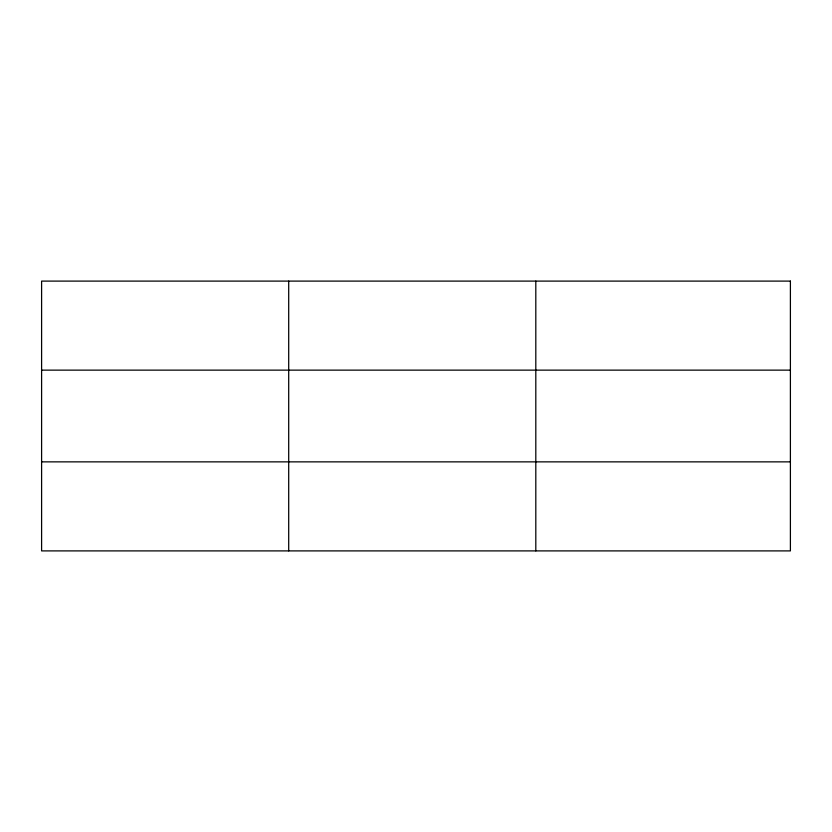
<?xml version="1.0" encoding="UTF-8"?>
<svg xmlns="http://www.w3.org/2000/svg" width="832" height="832" viewBox="0 0 832 832"><rect width="100%" height="100%" fill="white"/><g stroke="black" fill="none" stroke-linecap="round" stroke-linejoin="round"><path stroke-width="1.25" d="M288.704 550.898L288.704 281.102M535.808 550.898L535.808 281.102M41.6 370.136L790.4 370.136M41.6 461.864L790.4 461.864M790.4 281.102L790.4 550.898L41.6 550.898L41.6 281.102L790.4 281.102"/></g></svg>
